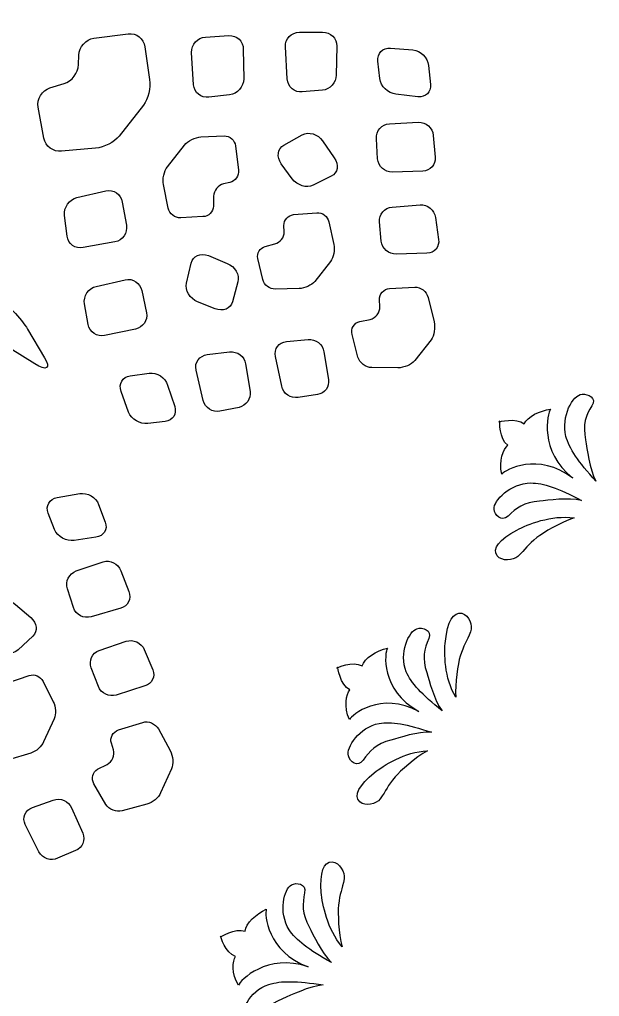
# Model space of a CAD drawing. Header units: centimetres. Extents: x -10.7 to 10.7, y -10.7 to 10.7.
# Drawn here: x -7.654 to -5.348, y 2.059 to 5.944 of the extents above; entities that cross this region are included whole.
import ezdxf

# ---------------------------------------------------------------- set-up
doc = ezdxf.new("R2010")
doc.units = ezdxf.units.CM
doc.header["$MEASUREMENT"] = 0
doc.layers.add('Camada 1', color=7, linetype='Continuous')

msp = doc.modelspace()

# ---------------------------------------------------------------- linework, layer by layer
at = {"layer": 'Camada 1'}
for points, knots in [([(-10.74208, 0), (-10.74208, 5.9327), (-5.9327, 10.74208), (0, 10.74208), (0, 10.74208), (5.9327, 10.74208), (10.74208, 5.9327), (10.74208, 0), (10.74208, 0), (10.74208, -5.9327), (5.9327, -10.74208), (0, -10.74208), (0, -10.74208), (-5.9327, -10.74208), (-10.74208, -5.9327), (-10.74208, 0)], [0, 0, 0, 0, 0.2, 0.2, 0.2, 0.2, 0.4, 0.4, 0.4, 0.4, 0.6, 0.6, 0.6, 0.6, 1, 1, 1, 1]), ([(-7.35788, 5.86965), (-7.38997, 5.86499), (-7.41701, 5.83441), (-7.41797, 5.80197), (-7.41797, 5.80197), (-7.41797, 5.80197), (-7.419, 5.76453), (-7.419, 5.76453), (-7.419, 5.76453), (-7.41974, 5.73233), (-7.44548, 5.69836), (-7.47636, 5.68912), (-7.47636, 5.68912), (-7.47636, 5.68912), (-7.53325, 5.67168), (-7.53325, 5.67168), (-7.53325, 5.67168), (-7.56415, 5.66208), (-7.58532, 5.62781), (-7.57992, 5.59596), (-7.57992, 5.59596), (-7.57992, 5.59596), (-7.55735, 5.47203), (-7.55735, 5.47203), (-7.55735, 5.47203), (-7.55076, 5.43975), (-7.51904, 5.41652), (-7.48716, 5.41988), (-7.48716, 5.41988), (-7.48716, 5.41988), (-7.35101, 5.43253), (-7.35101, 5.43253), (-7.35101, 5.43253), (-7.31849, 5.43494), (-7.27653, 5.4565), (-7.25772, 5.48034), (-7.25772, 5.48034), (-7.25772, 5.48034), (-7.16094, 5.6035), (-7.16094, 5.6035), (-7.16094, 5.6035), (-7.14229, 5.62734), (-7.13128, 5.6733), (-7.13652, 5.70544), (-7.13652, 5.70544), (-7.13652, 5.70544), (-7.15544, 5.83588), (-7.15544, 5.83588), (-7.15544, 5.83588), (-7.15951, 5.86774), (-7.18917, 5.89102), (-7.22167, 5.88747), (-7.22167, 5.88747), (-7.22167, 5.88747), (-7.35788, 5.86965), (-7.35788, 5.86965)], [0, 0, 0, 0, 0.0666667, 0.0666667, 0.0666667, 0.0666667, 0.1333333, 0.1333333, 0.1333333, 0.1333333, 0.2, 0.2, 0.2, 0.2, 0.2666667, 0.2666667, 0.2666667, 0.2666667, 0.3333333, 0.3333333, 0.3333333, 0.3333333, 0.4, 0.4, 0.4, 0.4, 0.4666667, 0.4666667, 0.4666667, 0.4666667, 0.5333333, 0.5333333, 0.5333333, 0.5333333, 0.6, 0.6, 0.6, 0.6, 0.6666667, 0.6666667, 0.6666667, 0.6666667, 0.7333333, 0.7333333, 0.7333333, 0.7333333, 0.8, 0.8, 0.8, 0.8, 0.8666667, 0.8666667, 0.8666667, 0.8666667, 1, 1, 1, 1]), ([(-6.91414, 5.87436), (-6.94605, 5.87222), (-6.97105, 5.84433), (-6.96925, 5.81263), (-6.96925, 5.81263), (-6.96925, 5.81263), (-6.96189, 5.68486), (-6.96189, 5.68486), (-6.96189, 5.68486), (-6.95983, 5.65348), (-6.93212, 5.63118), (-6.90064, 5.63496), (-6.90064, 5.63496), (-6.90064, 5.63496), (-6.81851, 5.64443), (-6.81851, 5.64443), (-6.81851, 5.64443), (-6.78716, 5.64811), (-6.7621, 5.67623), (-6.76244, 5.70759), (-6.76244, 5.70759), (-6.76244, 5.70759), (-6.76384, 5.82565), (-6.76384, 5.82565), (-6.76384, 5.82565), (-6.76403, 5.85727), (-6.78988, 5.88185), (-6.82155, 5.88), (-6.82155, 5.88), (-6.82155, 5.88), (-6.91414, 5.87436), (-6.91414, 5.87436)], [0, 0, 0, 0, 0.1111111, 0.1111111, 0.1111111, 0.1111111, 0.2222222, 0.2222222, 0.2222222, 0.2222222, 0.3333333, 0.3333333, 0.3333333, 0.3333333, 0.4444444, 0.4444444, 0.4444444, 0.4444444, 0.5555556, 0.5555556, 0.5555556, 0.5555556, 0.6666667, 0.6666667, 0.6666667, 0.6666667, 0.7777778, 0.7777778, 0.7777778, 0.7777778, 1, 1, 1, 1]), ([(-6.54084, 5.89325), (-6.57243, 5.89277), (-6.59873, 5.86745), (-6.5964, 5.83515), (-6.5964, 5.83515), (-6.5964, 5.83515), (-6.58889, 5.70757), (-6.58889, 5.70757), (-6.58889, 5.70757), (-6.58698, 5.67614), (-6.55984, 5.65301), (-6.52925, 5.65579), (-6.52925, 5.65579), (-6.52925, 5.65579), (-6.44924, 5.6628), (-6.44924, 5.6628), (-6.44924, 5.6628), (-6.41881, 5.66553), (-6.39479, 5.69309), (-6.39397, 5.72302), (-6.39397, 5.72302), (-6.39397, 5.72302), (-6.39238, 5.83806), (-6.39238, 5.83806), (-6.39238, 5.83806), (-6.39172, 5.86883), (-6.41691, 5.89415), (-6.44858, 5.8941), (-6.44858, 5.8941), (-6.44858, 5.8941), (-6.54084, 5.89325), (-6.54084, 5.89325)], [0, 0, 0, 0, 0.1111111, 0.1111111, 0.1111111, 0.1111111, 0.2222222, 0.2222222, 0.2222222, 0.2222222, 0.3333333, 0.3333333, 0.3333333, 0.3333333, 0.4444444, 0.4444444, 0.4444444, 0.4444444, 0.5555556, 0.5555556, 0.5555556, 0.5555556, 0.6666667, 0.6666667, 0.6666667, 0.6666667, 0.7777778, 0.7777778, 0.7777778, 0.7777778, 1, 1, 1, 1]), ([(-6.17831, 5.83031), (-6.20948, 5.83274), (-6.23242, 5.80898), (-6.2289, 5.77784), (-6.2289, 5.77784), (-6.2289, 5.77784), (-6.22096, 5.70905), (-6.22096, 5.70905), (-6.22096, 5.70905), (-6.21712, 5.67801), (-6.18831, 5.65047), (-6.15701, 5.64687), (-6.15701, 5.64687), (-6.15701, 5.64687), (-6.06975, 5.63692), (-6.06975, 5.63692), (-6.06975, 5.63692), (-6.03863, 5.63335), (-6.01617, 5.65536), (-6.01956, 5.68608), (-6.01956, 5.68608), (-6.01956, 5.68608), (-6.02758, 5.76159), (-6.02758, 5.76159), (-6.02758, 5.76159), (-6.03076, 5.79271), (-6.05838, 5.82038), (-6.08931, 5.82308), (-6.08931, 5.82308), (-6.08931, 5.82308), (-6.17831, 5.83031), (-6.17831, 5.83031)], [0, 0, 0, 0, 0.1111111, 0.1111111, 0.1111111, 0.1111111, 0.2222222, 0.2222222, 0.2222222, 0.2222222, 0.3333333, 0.3333333, 0.3333333, 0.3333333, 0.4444444, 0.4444444, 0.4444444, 0.4444444, 0.5555556, 0.5555556, 0.5555556, 0.5555556, 0.6666667, 0.6666667, 0.6666667, 0.6666667, 0.7777778, 0.7777778, 0.7777778, 0.7777778, 1, 1, 1, 1]), ([(-6.00863, 5.48323), (-6.01136, 5.51337), (-6.03792, 5.5371), (-6.06824, 5.53564), (-6.06824, 5.53564), (-6.06824, 5.53564), (-6.18265, 5.52963), (-6.18265, 5.52963), (-6.18265, 5.52963), (-6.21377, 5.52839), (-6.23652, 5.50071), (-6.23464, 5.4701), (-6.23464, 5.4701), (-6.23464, 5.4701), (-6.22964, 5.39043), (-6.22964, 5.39043), (-6.22964, 5.39043), (-6.22773, 5.35998), (-6.2012, 5.33632), (-6.17111, 5.3373), (-6.17111, 5.3373), (-6.17111, 5.3373), (-6.05001, 5.34116), (-6.05001, 5.34116), (-6.05001, 5.34116), (-6.02075, 5.34235), (-5.99757, 5.366), (-6.00072, 5.39598), (-6.00072, 5.39598), (-6.00072, 5.39598), (-6.00863, 5.48323), (-6.00863, 5.48323)], [0, 0, 0, 0, 0.1111111, 0.1111111, 0.1111111, 0.1111111, 0.2222222, 0.2222222, 0.2222222, 0.2222222, 0.3333333, 0.3333333, 0.3333333, 0.3333333, 0.4444444, 0.4444444, 0.4444444, 0.4444444, 0.5555556, 0.5555556, 0.5555556, 0.5555556, 0.6666667, 0.6666667, 0.6666667, 0.6666667, 0.7777778, 0.7777778, 0.7777778, 0.7777778, 1, 1, 1, 1]), ([(-6.79469, 5.44097), (-6.79715, 5.46357), (-6.81768, 5.48158), (-6.84022, 5.48076), (-6.84022, 5.48076), (-6.84022, 5.48076), (-6.93261, 5.47721), (-6.93261, 5.47721), (-6.93261, 5.47721), (-6.95523, 5.4762), (-6.98457, 5.46152), (-6.9978, 5.44467), (-6.9978, 5.44467), (-6.9978, 5.44467), (-7.06577, 5.35818), (-7.06577, 5.35818), (-7.06577, 5.35818), (-7.07897, 5.34135), (-7.08628, 5.30939), (-7.08186, 5.28719), (-7.08186, 5.28719), (-7.08186, 5.28719), (-7.06302, 5.19329), (-7.06302, 5.19329), (-7.06302, 5.19329), (-7.05842, 5.17117), (-7.03571, 5.15421), (-7.0128, 5.1554), (-7.0128, 5.1554), (-7.0128, 5.1554), (-6.92451, 5.15992), (-6.92451, 5.15992), (-6.92451, 5.15992), (-6.90157, 5.16098), (-6.88281, 5.17961), (-6.88255, 5.20146), (-6.88255, 5.20146), (-6.88255, 5.20146), (-6.88189, 5.24173), (-6.88189, 5.24173), (-6.88189, 5.24173), (-6.8816, 5.26372), (-6.86379, 5.2857), (-6.84207, 5.29041), (-6.84207, 5.29041), (-6.84207, 5.29041), (-6.81738, 5.29613), (-6.81738, 5.29613), (-6.81738, 5.29613), (-6.79608, 5.30092), (-6.78076, 5.32301), (-6.78343, 5.34547), (-6.78343, 5.34547), (-6.78343, 5.34547), (-6.79469, 5.44097), (-6.79469, 5.44097)], [0, 0, 0, 0, 0.0666667, 0.0666667, 0.0666667, 0.0666667, 0.1333333, 0.1333333, 0.1333333, 0.1333333, 0.2, 0.2, 0.2, 0.2, 0.2666667, 0.2666667, 0.2666667, 0.2666667, 0.3333333, 0.3333333, 0.3333333, 0.3333333, 0.4, 0.4, 0.4, 0.4, 0.4666667, 0.4666667, 0.4666667, 0.4666667, 0.5333333, 0.5333333, 0.5333333, 0.5333333, 0.6, 0.6, 0.6, 0.6, 0.6666667, 0.6666667, 0.6666667, 0.6666667, 0.7333333, 0.7333333, 0.7333333, 0.7333333, 0.8, 0.8, 0.8, 0.8, 0.8666667, 0.8666667, 0.8666667, 0.8666667, 1, 1, 1, 1]), ([(-6.60215, 5.44486), (-6.62766, 5.4307), (-6.63271, 5.39686), (-6.61302, 5.37004), (-6.61302, 5.37004), (-6.61302, 5.37004), (-6.56926, 5.31027), (-6.56926, 5.31027), (-6.56926, 5.31027), (-6.5495, 5.28357), (-6.51198, 5.27236), (-6.48615, 5.28527), (-6.48615, 5.28527), (-6.48615, 5.28527), (-6.41389, 5.32109), (-6.41389, 5.32109), (-6.41389, 5.32109), (-6.3882, 5.33384), (-6.38288, 5.3666), (-6.40201, 5.39404), (-6.40201, 5.39404), (-6.40201, 5.39404), (-6.44847, 5.4609), (-6.44847, 5.4609), (-6.44847, 5.4609), (-6.46731, 5.48844), (-6.50358, 5.49958), (-6.52917, 5.48559), (-6.52917, 5.48559), (-6.52917, 5.48559), (-6.60215, 5.44486), (-6.60215, 5.44486)], [0, 0, 0, 0, 0.1111111, 0.1111111, 0.1111111, 0.1111111, 0.2222222, 0.2222222, 0.2222222, 0.2222222, 0.3333333, 0.3333333, 0.3333333, 0.3333333, 0.4444444, 0.4444444, 0.4444444, 0.4444444, 0.5555556, 0.5555556, 0.5555556, 0.5555556, 0.6666667, 0.6666667, 0.6666667, 0.6666667, 0.7777778, 0.7777778, 0.7777778, 0.7777778, 1, 1, 1, 1]), ([(-7.24511, 5.21764), (-7.25056, 5.24915), (-7.2799, 5.2696), (-7.31036, 5.26262), (-7.31036, 5.26262), (-7.31036, 5.26262), (-7.42553, 5.23569), (-7.42553, 5.23569), (-7.42553, 5.23569), (-7.45622, 5.22844), (-7.4785, 5.19635), (-7.47474, 5.16473), (-7.47474, 5.16473), (-7.47474, 5.16473), (-7.46471, 5.08266), (-7.46471, 5.08266), (-7.46471, 5.08266), (-7.46079, 5.05136), (-7.4318, 5.03085), (-7.40052, 5.0367), (-7.40052, 5.0367), (-7.40052, 5.0367), (-7.2746, 5.05969), (-7.2746, 5.05969), (-7.2746, 5.05969), (-7.24362, 5.06519), (-7.22311, 5.09499), (-7.22877, 5.12629), (-7.22877, 5.12629), (-7.22877, 5.12629), (-7.24511, 5.21764), (-7.24511, 5.21764)], [0, 0, 0, 0, 0.1111111, 0.1111111, 0.1111111, 0.1111111, 0.2222222, 0.2222222, 0.2222222, 0.2222222, 0.3333333, 0.3333333, 0.3333333, 0.3333333, 0.4444444, 0.4444444, 0.4444444, 0.4444444, 0.5555556, 0.5555556, 0.5555556, 0.5555556, 0.6666667, 0.6666667, 0.6666667, 0.6666667, 0.7777778, 0.7777778, 0.7777778, 0.7777778, 1, 1, 1, 1]), ([(-5.99996, 5.15625), (-6.00427, 5.18625), (-6.03158, 5.20917), (-6.06108, 5.20694), (-6.06108, 5.20694), (-6.06108, 5.20694), (-6.17231, 5.19805), (-6.17231, 5.19805), (-6.17231, 5.19805), (-6.20202, 5.19554), (-6.22454, 5.16892), (-6.22205, 5.13926), (-6.22205, 5.13926), (-6.22205, 5.13926), (-6.21512, 5.06216), (-6.21512, 5.06216), (-6.21512, 5.06216), (-6.21242, 5.03274), (-6.18527, 5.00985), (-6.15501, 5.01086), (-6.15501, 5.01086), (-6.15501, 5.01086), (-6.03346, 5.01459), (-6.03346, 5.01459), (-6.03346, 5.01459), (-6.00361, 5.01536), (-5.983, 5.03991), (-5.9874, 5.06965), (-5.9874, 5.06965), (-5.9874, 5.06965), (-5.99996, 5.15625), (-5.99996, 5.15625)], [0, 0, 0, 0, 0.1111111, 0.1111111, 0.1111111, 0.1111111, 0.2222222, 0.2222222, 0.2222222, 0.2222222, 0.3333333, 0.3333333, 0.3333333, 0.3333333, 0.4444444, 0.4444444, 0.4444444, 0.4444444, 0.5555556, 0.5555556, 0.5555556, 0.5555556, 0.6666667, 0.6666667, 0.6666667, 0.6666667, 0.7777778, 0.7777778, 0.7777778, 0.7777778, 1, 1, 1, 1]), ([(-6.56368, 5.16803), (-6.5854, 5.16591), (-6.60284, 5.14644), (-6.60215, 5.12482), (-6.60215, 5.12482), (-6.60215, 5.12482), (-6.60154, 5.09984), (-6.60154, 5.09984), (-6.60154, 5.09984), (-6.60083, 5.07812), (-6.61723, 5.05642), (-6.63803, 5.05134), (-6.63803, 5.05134), (-6.63803, 5.05134), (-6.67663, 5.04184), (-6.67663, 5.04184), (-6.67663, 5.04184), (-6.69761, 5.03668), (-6.71084, 5.01453), (-6.70592, 4.99289), (-6.70592, 4.99289), (-6.70592, 4.99289), (-6.68684, 4.9096), (-6.68684, 4.9096), (-6.68684, 4.9096), (-6.68187, 4.88812), (-6.65919, 4.87113), (-6.63667, 4.87176), (-6.63667, 4.87176), (-6.63667, 4.87176), (-6.54208, 4.87398), (-6.54208, 4.87398), (-6.54208, 4.87398), (-6.5198, 4.87438), (-6.4917, 4.88726), (-6.47964, 4.90263), (-6.47964, 4.90263), (-6.47964, 4.90263), (-6.41728, 4.98201), (-6.41728, 4.98201), (-6.41728, 4.98201), (-6.40516, 4.99749), (-6.39929, 5.02778), (-6.40413, 5.04948), (-6.40413, 5.04948), (-6.40413, 5.04948), (-6.4235, 5.13896), (-6.4235, 5.13896), (-6.4235, 5.13896), (-6.42826, 5.16087), (-6.44972, 5.17767), (-6.47136, 5.17579), (-6.47136, 5.17579), (-6.47136, 5.17579), (-6.56368, 5.16803), (-6.56368, 5.16803)], [0, 0, 0, 0, 0.0666667, 0.0666667, 0.0666667, 0.0666667, 0.1333333, 0.1333333, 0.1333333, 0.1333333, 0.2, 0.2, 0.2, 0.2, 0.2666667, 0.2666667, 0.2666667, 0.2666667, 0.3333333, 0.3333333, 0.3333333, 0.3333333, 0.4, 0.4, 0.4, 0.4, 0.4666667, 0.4666667, 0.4666667, 0.4666667, 0.5333333, 0.5333333, 0.5333333, 0.5333333, 0.6, 0.6, 0.6, 0.6, 0.6666667, 0.6666667, 0.6666667, 0.6666667, 0.7333333, 0.7333333, 0.7333333, 0.7333333, 0.8, 0.8, 0.8, 0.8, 0.8666667, 0.8666667, 0.8666667, 0.8666667, 1, 1, 1, 1]), ([(-8.02235, 5.01925), (-8.06839, 5.04896), (-8.0854, 5.03677), (-8.05937, 4.99269), (-8.05937, 4.99269), (-8.05937, 4.99269), (-7.98367, 4.8658), (-7.98367, 4.8658), (-7.98367, 4.8658), (-7.95737, 4.8222), (-7.89744, 4.76325), (-7.85072, 4.73422), (-7.85072, 4.73422), (-7.85072, 4.73422), (-7.59251, 4.57401), (-7.59251, 4.57401), (-7.59251, 4.57401), (-7.54578, 4.54525), (-7.52888, 4.55615), (-7.55452, 4.59901), (-7.55452, 4.59901), (-7.55452, 4.59901), (-7.62141, 4.71185), (-7.62141, 4.71185), (-7.62141, 4.71185), (-7.6467, 4.755), (-7.70499, 4.81525), (-7.75119, 4.84488), (-7.75119, 4.84488), (-7.75119, 4.84488), (-8.02235, 5.01925), (-8.02235, 5.01925)], [0, 0, 0, 0, 0.1111111, 0.1111111, 0.1111111, 0.1111111, 0.2222222, 0.2222222, 0.2222222, 0.2222222, 0.3333333, 0.3333333, 0.3333333, 0.3333333, 0.4444444, 0.4444444, 0.4444444, 0.4444444, 0.5555556, 0.5555556, 0.5555556, 0.5555556, 0.6666667, 0.6666667, 0.6666667, 0.6666667, 0.7777778, 0.7777778, 0.7777778, 0.7777778, 1, 1, 1, 1]), ([(-6.78553, 4.90074), (-6.77839, 4.92865), (-6.79685, 4.96157), (-6.82784, 4.97419), (-6.82784, 4.97419), (-6.82784, 4.97419), (-6.90293, 5.00488), (-6.90293, 5.00488), (-6.90293, 5.00488), (-6.93375, 5.01745), (-6.96453, 5.00395), (-6.97138, 4.97527), (-6.97138, 4.97527), (-6.97138, 4.97527), (-6.98995, 4.89542), (-6.98995, 4.89542), (-6.98995, 4.89542), (-6.99672, 4.8669), (-6.97654, 4.83372), (-6.94555, 4.82134), (-6.94555, 4.82134), (-6.94555, 4.82134), (-6.87639, 4.79396), (-6.87639, 4.79396), (-6.87639, 4.79396), (-6.84538, 4.78142), (-6.81408, 4.79391), (-6.8067, 4.82134), (-6.8067, 4.82134), (-6.8067, 4.82134), (-6.78553, 4.90074), (-6.78553, 4.90074)], [0, 0, 0, 0, 0.1111111, 0.1111111, 0.1111111, 0.1111111, 0.2222222, 0.2222222, 0.2222222, 0.2222222, 0.3333333, 0.3333333, 0.3333333, 0.3333333, 0.4444444, 0.4444444, 0.4444444, 0.4444444, 0.5555556, 0.5555556, 0.5555556, 0.5555556, 0.6666667, 0.6666667, 0.6666667, 0.6666667, 0.7777778, 0.7777778, 0.7777778, 0.7777778, 1, 1, 1, 1]), ([(-7.16748, 4.86569), (-7.17359, 4.8962), (-7.20349, 4.91588), (-7.23389, 4.909), (-7.23389, 4.909), (-7.23389, 4.909), (-7.34893, 4.88257), (-7.34893, 4.88257), (-7.34893, 4.88257), (-7.38005, 4.87569), (-7.401, 4.8441), (-7.39507, 4.81261), (-7.39507, 4.81261), (-7.39507, 4.81261), (-7.38073, 4.73157), (-7.38073, 4.73157), (-7.38073, 4.73157), (-7.37515, 4.70061), (-7.34546, 4.68088), (-7.31525, 4.68736), (-7.31525, 4.68736), (-7.31525, 4.68736), (-7.19309, 4.71268), (-7.19309, 4.71268), (-7.19309, 4.71268), (-7.16303, 4.71871), (-7.1425, 4.74713), (-7.14912, 4.77756), (-7.14912, 4.77756), (-7.14912, 4.77756), (-7.16748, 4.86569), (-7.16748, 4.86569)], [0, 0, 0, 0, 0.1111111, 0.1111111, 0.1111111, 0.1111111, 0.2222222, 0.2222222, 0.2222222, 0.2222222, 0.3333333, 0.3333333, 0.3333333, 0.3333333, 0.4444444, 0.4444444, 0.4444444, 0.4444444, 0.5555556, 0.5555556, 0.5555556, 0.5555556, 0.6666667, 0.6666667, 0.6666667, 0.6666667, 0.7777778, 0.7777778, 0.7777778, 0.7777778, 1, 1, 1, 1]), ([(-6.18204, 4.87426), (-6.20564, 4.87286), (-6.22392, 4.85241), (-6.22273, 4.82917), (-6.22273, 4.82917), (-6.22273, 4.82917), (-6.22109, 4.80231), (-6.22109, 4.80231), (-6.22109, 4.80231), (-6.21966, 4.77905), (-6.23689, 4.75638), (-6.25938, 4.75148), (-6.25938, 4.75148), (-6.25938, 4.75148), (-6.301, 4.74251), (-6.301, 4.74251), (-6.301, 4.74251), (-6.3237, 4.73762), (-6.33746, 4.71433), (-6.33151, 4.69102), (-6.33151, 4.69102), (-6.33151, 4.69102), (-6.30804, 4.60133), (-6.30804, 4.60133), (-6.30804, 4.60133), (-6.30185, 4.57818), (-6.27666, 4.55953), (-6.25232, 4.55953), (-6.25232, 4.55953), (-6.25232, 4.55953), (-6.14942, 4.55882), (-6.14942, 4.55882), (-6.14942, 4.55882), (-6.12508, 4.55853), (-6.09497, 4.57141), (-6.08235, 4.5874), (-6.08235, 4.5874), (-6.08235, 4.5874), (-6.01734, 4.67021), (-6.01734, 4.67021), (-6.01734, 4.67021), (-6.00469, 4.6863), (-5.99943, 4.7185), (-6.00541, 4.74212), (-6.00541, 4.74212), (-6.00541, 4.74212), (-6.02928, 4.83853), (-6.02928, 4.83853), (-6.02928, 4.83853), (-6.03484, 4.86205), (-6.05875, 4.88092), (-6.08228, 4.87973), (-6.08228, 4.87973), (-6.08228, 4.87973), (-6.18204, 4.87426), (-6.18204, 4.87426)], [0, 0, 0, 0, 0.0666667, 0.0666667, 0.0666667, 0.0666667, 0.1333333, 0.1333333, 0.1333333, 0.1333333, 0.2, 0.2, 0.2, 0.2, 0.2666667, 0.2666667, 0.2666667, 0.2666667, 0.3333333, 0.3333333, 0.3333333, 0.3333333, 0.4, 0.4, 0.4, 0.4, 0.4666667, 0.4666667, 0.4666667, 0.4666667, 0.5333333, 0.5333333, 0.5333333, 0.5333333, 0.6, 0.6, 0.6, 0.6, 0.6666667, 0.6666667, 0.6666667, 0.6666667, 0.7333333, 0.7333333, 0.7333333, 0.7333333, 0.8, 0.8, 0.8, 0.8, 0.8666667, 0.8666667, 0.8666667, 0.8666667, 1, 1, 1, 1]), ([(-6.59257, 4.66336), (-6.62263, 4.66037), (-6.64239, 4.63351), (-6.63633, 4.60404), (-6.63633, 4.60404), (-6.63633, 4.60404), (-6.61133, 4.48522), (-6.61133, 4.48522), (-6.61133, 4.48522), (-6.60501, 4.45604), (-6.57543, 4.43614), (-6.546, 4.44061), (-6.546, 4.44061), (-6.546, 4.44061), (-6.46946, 4.45199), (-6.46946, 4.45199), (-6.46946, 4.45199), (-6.44017, 4.45633), (-6.42043, 4.48334), (-6.42533, 4.5125), (-6.42533, 4.5125), (-6.42533, 4.5125), (-6.4433, 4.62262), (-6.4433, 4.62262), (-6.4433, 4.62262), (-6.44804, 4.65209), (-6.476, 4.67427), (-6.50574, 4.67159), (-6.50574, 4.67159), (-6.50574, 4.67159), (-6.59257, 4.66336), (-6.59257, 4.66336)], [0, 0, 0, 0, 0.1111111, 0.1111111, 0.1111111, 0.1111111, 0.2222222, 0.2222222, 0.2222222, 0.2222222, 0.3333333, 0.3333333, 0.3333333, 0.3333333, 0.4444444, 0.4444444, 0.4444444, 0.4444444, 0.5555556, 0.5555556, 0.5555556, 0.5555556, 0.6666667, 0.6666667, 0.6666667, 0.6666667, 0.7777778, 0.7777778, 0.7777778, 0.7777778, 1, 1, 1, 1]), ([(-6.90716, 4.61121), (-6.93775, 4.60724), (-6.95883, 4.58004), (-6.9519, 4.55004), (-6.9519, 4.55004), (-6.9519, 4.55004), (-6.92327, 4.42891), (-6.92327, 4.42891), (-6.92327, 4.42891), (-6.9161, 4.39914), (-6.88604, 4.38004), (-6.85686, 4.38599), (-6.85686, 4.38599), (-6.85686, 4.38599), (-6.78082, 4.40157), (-6.78082, 4.40157), (-6.78082, 4.40157), (-6.75227, 4.40773), (-6.7324, 4.43589), (-6.73687, 4.46462), (-6.73687, 4.46462), (-6.73687, 4.46462), (-6.75452, 4.57469), (-6.75452, 4.57469), (-6.75452, 4.57469), (-6.75907, 4.60416), (-6.78759, 4.62557), (-6.81823, 4.62202), (-6.81823, 4.62202), (-6.81823, 4.62202), (-6.90716, 4.61121), (-6.90716, 4.61121)], [0, 0, 0, 0, 0.1111111, 0.1111111, 0.1111111, 0.1111111, 0.2222222, 0.2222222, 0.2222222, 0.2222222, 0.3333333, 0.3333333, 0.3333333, 0.3333333, 0.4444444, 0.4444444, 0.4444444, 0.4444444, 0.5555556, 0.5555556, 0.5555556, 0.5555556, 0.6666667, 0.6666667, 0.6666667, 0.6666667, 0.7777778, 0.7777778, 0.7777778, 0.7777778, 1, 1, 1, 1]), ([(-7.06488, 4.49014), (-7.0747, 4.52009), (-7.10766, 4.54131), (-7.1383, 4.53724), (-7.1383, 4.53724), (-7.1383, 4.53724), (-7.21323, 4.52708), (-7.21323, 4.52708), (-7.21323, 4.52708), (-7.24419, 4.52277), (-7.26083, 4.4948), (-7.25014, 4.46522), (-7.25014, 4.46522), (-7.25014, 4.46522), (-7.21985, 4.38286), (-7.21985, 4.38286), (-7.21985, 4.38286), (-7.20892, 4.35365), (-7.17442, 4.33314), (-7.14339, 4.33701), (-7.14339, 4.33701), (-7.14339, 4.33701), (-7.07478, 4.34537), (-7.07478, 4.34537), (-7.07478, 4.34537), (-7.04385, 4.34913), (-7.02686, 4.37582), (-7.03681, 4.40546), (-7.03681, 4.40546), (-7.03681, 4.40546), (-7.06488, 4.49014), (-7.06488, 4.49014)], [0, 0, 0, 0, 0.1111111, 0.1111111, 0.1111111, 0.1111111, 0.2222222, 0.2222222, 0.2222222, 0.2222222, 0.3333333, 0.3333333, 0.3333333, 0.3333333, 0.4444444, 0.4444444, 0.4444444, 0.4444444, 0.5555556, 0.5555556, 0.5555556, 0.5555556, 0.6666667, 0.6666667, 0.6666667, 0.6666667, 0.7777778, 0.7777778, 0.7777778, 0.7777778, 1, 1, 1, 1]), ([(-5.40319, 4.27167), (-5.41414, 4.33117), (-5.40248, 4.372), (-5.37739, 4.4073), (-5.37739, 4.4073), (-5.35681, 4.43913), (-5.39377, 4.45614), (-5.41689, 4.45358), (-5.41689, 4.45358), (-5.45343, 4.45199), (-5.50137, 4.36561), (-5.48081, 4.28613), (-5.48081, 4.28613), (-5.46798, 4.23763), (-5.43263, 4.18527), (-5.36146, 4.10751), (-5.36146, 4.10751), (-5.38848, 4.15674), (-5.39649, 4.23696), (-5.40319, 4.27167)], [0, 0, 0, 0, 0.1666667, 0.1666667, 0.1666667, 0.1666667, 0.3333333, 0.3333333, 0.3333333, 0.3333333, 0.5, 0.5, 0.5, 0.5, 0.6666667, 0.6666667, 0.6666667, 0.6666667, 1, 1, 1, 1]), ([(-5.45341, 4.11999), (-5.58999, 4.22733), (-5.55382, 4.37814), (-5.5421, 4.39368), (-5.5421, 4.39368), (-5.58314, 4.38892), (-5.63632, 4.36513), (-5.6465, 4.33547), (-5.6465, 4.33547), (-5.68082, 4.3627), (-5.74762, 4.34375), (-5.74773, 4.34367), (-5.74773, 4.34367), (-5.74773, 4.34367), (-5.74418, 4.34653), (-5.74418, 4.34653), (-5.74418, 4.34653), (-5.74418, 4.34653), (-5.74736, 4.27716), (-5.71238, 4.25059), (-5.71238, 4.25059), (-5.72908, 4.23535), (-5.74913, 4.19005), (-5.73561, 4.13632), (-5.73561, 4.13632), (-5.72376, 4.15197), (-5.59128, 4.22558), (-5.45341, 4.11999)], [0, 0, 0, 0, 0.125, 0.125, 0.125, 0.125, 0.25, 0.25, 0.25, 0.25, 0.375, 0.375, 0.375, 0.375, 0.5, 0.5, 0.5, 0.5, 0.625, 0.625, 0.625, 0.625, 0.75, 0.75, 0.75, 0.75, 1, 1, 1, 1]), ([(-5.41898, 4.03114), (-5.51185, 4.08006), (-5.57104, 4.10115), (-5.62057, 4.10075), (-5.62057, 4.10075), (-5.70196, 4.10046), (-5.76974, 4.02963), (-5.76628, 3.99661), (-5.76628, 3.99661), (-5.76395, 3.97423), (-5.73895, 3.94316), (-5.71125, 3.96933), (-5.71125, 3.96933), (-5.67953, 4.00002), (-5.64704, 4.02444), (-5.58634, 4.02873), (-5.58634, 4.02873), (-5.5513, 4.03151), (-5.47299, 4.04442), (-5.41898, 4.03114)], [0, 0, 0, 0, 0.1666667, 0.1666667, 0.1666667, 0.1666667, 0.3333333, 0.3333333, 0.3333333, 0.3333333, 0.5, 0.5, 0.5, 0.5, 0.6666667, 0.6666667, 0.6666667, 0.6666667, 1, 1, 1, 1]), ([(-7.5035, 4.04334), (-7.53456, 4.03789), (-7.55126, 4.00955), (-7.54017, 3.98055), (-7.54017, 3.98055), (-7.54017, 3.98055), (-7.51443, 3.91589), (-7.51443, 3.91589), (-7.51443, 3.91589), (-7.50223, 3.88668), (-7.46728, 3.86718), (-7.43667, 3.87218), (-7.43667, 3.87218), (-7.43667, 3.87218), (-7.35015, 3.88507), (-7.35015, 3.88507), (-7.35015, 3.88507), (-7.3189, 3.8893), (-7.30229, 3.91592), (-7.31298, 3.94471), (-7.31298, 3.94471), (-7.31298, 3.94471), (-7.33915, 4.01501), (-7.33915, 4.01501), (-7.33915, 4.01501), (-7.34979, 4.04393), (-7.38357, 4.06372), (-7.41453, 4.05856), (-7.41453, 4.05856), (-7.41453, 4.05856), (-7.5035, 4.04334), (-7.5035, 4.04334)], [0, 0, 0, 0, 0.1111111, 0.1111111, 0.1111111, 0.1111111, 0.2222222, 0.2222222, 0.2222222, 0.2222222, 0.3333333, 0.3333333, 0.3333333, 0.3333333, 0.4444444, 0.4444444, 0.4444444, 0.4444444, 0.5555556, 0.5555556, 0.5555556, 0.5555556, 0.6666667, 0.6666667, 0.6666667, 0.6666667, 0.7777778, 0.7777778, 0.7777778, 0.7777778, 1, 1, 1, 1]), ([(-5.44883, 3.96206), (-5.53895, 3.97423), (-5.63412, 3.93621), (-5.67597, 3.91364), (-5.67597, 3.91364), (-5.74481, 3.8767), (-5.77601, 3.83985), (-5.75426, 3.81125), (-5.75426, 3.81125), (-5.73592, 3.78723), (-5.69134, 3.79265), (-5.67248, 3.80871), (-5.67248, 3.80871), (-5.64023, 3.83797), (-5.63361, 3.85454), (-5.59652, 3.88343), (-5.59652, 3.88343), (-5.57112, 3.90356), (-5.50206, 3.94488), (-5.44883, 3.96206)], [0, 0, 0, 0, 0.1666667, 0.1666667, 0.1666667, 0.1666667, 0.3333333, 0.3333333, 0.3333333, 0.3333333, 0.5, 0.5, 0.5, 0.5, 0.6666667, 0.6666667, 0.6666667, 0.6666667, 1, 1, 1, 1]), ([(-7.25077, 3.75177), (-7.26164, 3.78048), (-7.2935, 3.79662), (-7.32178, 3.78704), (-7.32178, 3.78704), (-7.32178, 3.78704), (-7.4283, 3.75074), (-7.4283, 3.75074), (-7.4283, 3.75074), (-7.45674, 3.74087), (-7.47262, 3.70886), (-7.46338, 3.67986), (-7.46338, 3.67986), (-7.46338, 3.67986), (-7.43922, 3.60493), (-7.43922, 3.60493), (-7.43922, 3.60493), (-7.42991, 3.57633), (-7.39818, 3.56011), (-7.369, 3.56863), (-7.369, 3.56863), (-7.369, 3.56863), (-7.25137, 3.60247), (-7.25137, 3.60247), (-7.25137, 3.60247), (-7.2224, 3.61051), (-7.20787, 3.64009), (-7.21888, 3.66856), (-7.21888, 3.66856), (-7.21888, 3.66856), (-7.25077, 3.75177), (-7.25077, 3.75177)], [0, 0, 0, 0, 0.1111111, 0.1111111, 0.1111111, 0.1111111, 0.2222222, 0.2222222, 0.2222222, 0.2222222, 0.3333333, 0.3333333, 0.3333333, 0.3333333, 0.4444444, 0.4444444, 0.4444444, 0.4444444, 0.5555556, 0.5555556, 0.5555556, 0.5555556, 0.6666667, 0.6666667, 0.6666667, 0.6666667, 0.7777778, 0.7777778, 0.7777778, 0.7777778, 1, 1, 1, 1]), ([(-7.81386, 3.56251), (-7.8341, 3.5419), (-7.82939, 3.50764), (-7.80336, 3.4865), (-7.80336, 3.4865), (-7.80336, 3.4865), (-7.74505, 3.43985), (-7.74505, 3.43985), (-7.74505, 3.43985), (-7.71888, 3.41895), (-7.68012, 3.41813), (-7.65932, 3.43739), (-7.65932, 3.43739), (-7.65932, 3.43739), (-7.60101, 3.49166), (-7.60101, 3.49166), (-7.60101, 3.49166), (-7.58072, 3.51113), (-7.58363, 3.54389), (-7.60876, 3.56535), (-7.60876, 3.56535), (-7.60876, 3.56535), (-7.67041, 3.61787), (-7.67041, 3.61787), (-7.67041, 3.61787), (-7.69565, 3.63957), (-7.7338, 3.64118), (-7.75529, 3.62131), (-7.75529, 3.62131), (-7.75529, 3.62131), (-7.81386, 3.56251), (-7.81386, 3.56251)], [0, 0, 0, 0, 0.1111111, 0.1111111, 0.1111111, 0.1111111, 0.2222222, 0.2222222, 0.2222222, 0.2222222, 0.3333333, 0.3333333, 0.3333333, 0.3333333, 0.4444444, 0.4444444, 0.4444444, 0.4444444, 0.5555556, 0.5555556, 0.5555556, 0.5555556, 0.6666667, 0.6666667, 0.6666667, 0.6666667, 0.7777778, 0.7777778, 0.7777778, 0.7777778, 1, 1, 1, 1]), ([(-5.90145, 3.41188), (-5.88835, 3.45628), (-5.87515, 3.46906), (-5.85986, 3.50935), (-5.85986, 3.50935), (-5.85137, 3.53216), (-5.86481, 3.5755), (-5.89431, 3.58248), (-5.89431, 3.58248), (-5.92841, 3.59031), (-5.95212, 3.54851), (-5.96027, 3.47194), (-5.96027, 3.47194), (-5.96554, 3.42529), (-5.96498, 3.32486), (-5.91907, 3.24823), (-5.91907, 3.24823), (-5.92323, 3.30282), (-5.91063, 3.38119), (-5.90145, 3.41188)], [0, 0, 0, 0, 0.1666667, 0.1666667, 0.1666667, 0.1666667, 0.3333333, 0.3333333, 0.3333333, 0.3333333, 0.5, 0.5, 0.5, 0.5, 0.6666667, 0.6666667, 0.6666667, 0.6666667, 1, 1, 1, 1]), ([(-6.03464, 3.34648), (-6.0538, 3.40292), (-6.04324, 3.44173), (-6.02644, 3.48203), (-6.02644, 3.48203), (-6.01239, 3.51714), (-6.05121, 3.52791), (-6.07322, 3.52129), (-6.07322, 3.52129), (-6.10563, 3.51176), (-6.1463, 3.42324), (-6.11561, 3.34955), (-6.11561, 3.34955), (-6.09696, 3.30454), (-6.05449, 3.25949), (-5.97284, 3.19469), (-5.97284, 3.19469), (-6.00612, 3.23826), (-6.02382, 3.31383), (-6.03464, 3.34648)], [0, 0, 0, 0, 0.1666667, 0.1666667, 0.1666667, 0.1666667, 0.3333333, 0.3333333, 0.3333333, 0.3333333, 0.5, 0.5, 0.5, 0.5, 0.6666667, 0.6666667, 0.6666667, 0.6666667, 1, 1, 1, 1]), ([(-7.15753, 3.43784), (-7.16901, 3.46541), (-7.20127, 3.48062), (-7.22955, 3.47105), (-7.22955, 3.47105), (-7.22955, 3.47105), (-7.33647, 3.43475), (-7.33647, 3.43475), (-7.33647, 3.43475), (-7.36563, 3.42528), (-7.37917, 3.39329), (-7.36846, 3.36498), (-7.36846, 3.36498), (-7.36846, 3.36498), (-7.3402, 3.29153), (-7.3402, 3.29153), (-7.3402, 3.29153), (-7.32946, 3.26346), (-7.29721, 3.24838), (-7.26892, 3.25735), (-7.26892, 3.25735), (-7.26892, 3.25735), (-7.15507, 3.29331), (-7.15507, 3.29331), (-7.15507, 3.29331), (-7.12769, 3.30228), (-7.1125, 3.33059), (-7.12425, 3.35787), (-7.12425, 3.35787), (-7.12425, 3.35787), (-7.15753, 3.43784), (-7.15753, 3.43784)], [0, 0, 0, 0, 0.1111111, 0.1111111, 0.1111111, 0.1111111, 0.2222222, 0.2222222, 0.2222222, 0.2222222, 0.3333333, 0.3333333, 0.3333333, 0.3333333, 0.4444444, 0.4444444, 0.4444444, 0.4444444, 0.5555556, 0.5555556, 0.5555556, 0.5555556, 0.6666667, 0.6666667, 0.6666667, 0.6666667, 0.7777778, 0.7777778, 0.7777778, 0.7777778, 1, 1, 1, 1]), ([(-6.06526, 3.19201), (-6.22113, 3.27755), (-6.20136, 3.42765), (-6.19091, 3.4444), (-6.19091, 3.4444), (-6.23232, 3.4339), (-6.28391, 3.40331), (-6.2909, 3.37336), (-6.2909, 3.37336), (-6.33059, 3.39532), (-6.392, 3.36505), (-6.39187, 3.36487), (-6.39187, 3.36487), (-6.39187, 3.36487), (-6.38885, 3.36855), (-6.38885, 3.36855), (-6.38885, 3.36855), (-6.38888, 3.36847), (-6.37925, 3.29862), (-6.34043, 3.27819), (-6.34043, 3.27819), (-6.35387, 3.26007), (-6.36506, 3.21141), (-6.34202, 3.15989), (-6.34202, 3.15989), (-6.33325, 3.1778), (-6.21832, 3.2738), (-6.06526, 3.19201)], [0, 0, 0, 0, 0.125, 0.125, 0.125, 0.125, 0.25, 0.25, 0.25, 0.25, 0.375, 0.375, 0.375, 0.375, 0.5, 0.5, 0.5, 0.5, 0.625, 0.625, 0.625, 0.625, 0.75, 0.75, 0.75, 0.75, 1, 1, 1, 1]), ([(-7.7043, 3.30441), (-7.72504, 3.29713), (-7.73737, 3.2739), (-7.73145, 3.25329), (-7.73145, 3.25329), (-7.73145, 3.25329), (-7.72478, 3.2295), (-7.72478, 3.2295), (-7.72478, 3.2295), (-7.7188, 3.20907), (-7.72957, 3.18399), (-7.74875, 3.17391), (-7.74875, 3.17391), (-7.74875, 3.17391), (-7.78383, 3.15497), (-7.78383, 3.15497), (-7.78383, 3.15497), (-7.80219, 3.14439), (-7.80849, 3.11922), (-7.79772, 3.09951), (-7.79772, 3.09951), (-7.79772, 3.09951), (-7.75623, 3.02315), (-7.75623, 3.02315), (-7.75623, 3.02315), (-7.7452, 3.00357), (-7.719, 2.99301), (-7.69792, 2.99955), (-7.69792, 2.99955), (-7.69792, 2.99955), (-7.60902, 3.02659), (-7.60902, 3.02659), (-7.60902, 3.02659), (-7.58788, 3.03302), (-7.56526, 3.053), (-7.5579, 3.07109), (-7.5579, 3.07109), (-7.5579, 3.07109), (-7.51596, 3.16298), (-7.51596, 3.16298), (-7.51596, 3.16298), (-7.508, 3.18071), (-7.50953, 3.21121), (-7.51956, 3.23098), (-7.51956, 3.23098), (-7.51956, 3.23098), (-7.56033, 3.3116), (-7.56033, 3.3116), (-7.56033, 3.3116), (-7.57023, 3.33166), (-7.59531, 3.34229), (-7.61602, 3.33504), (-7.61602, 3.33504), (-7.61602, 3.33504), (-7.7043, 3.30441), (-7.7043, 3.30441)], [0, 0, 0, 0, 0.0666667, 0.0666667, 0.0666667, 0.0666667, 0.1333333, 0.1333333, 0.1333333, 0.1333333, 0.2, 0.2, 0.2, 0.2, 0.2666667, 0.2666667, 0.2666667, 0.2666667, 0.3333333, 0.3333333, 0.3333333, 0.3333333, 0.4, 0.4, 0.4, 0.4, 0.4666667, 0.4666667, 0.4666667, 0.4666667, 0.5333333, 0.5333333, 0.5333333, 0.5333333, 0.6, 0.6, 0.6, 0.6, 0.6666667, 0.6666667, 0.6666667, 0.6666667, 0.7333333, 0.7333333, 0.7333333, 0.7333333, 0.8, 0.8, 0.8, 0.8, 0.8666667, 0.8666667, 0.8666667, 0.8666667, 1, 1, 1, 1]), ([(-7.2598, 3.11854), (-7.28253, 3.11137), (-7.2956, 3.08711), (-7.28869, 3.06528), (-7.28869, 3.06528), (-7.28869, 3.06528), (-7.28062, 3.03972), (-7.28062, 3.03972), (-7.28062, 3.03972), (-7.27348, 3.01794), (-7.28496, 2.99191), (-7.30583, 2.98149), (-7.30583, 2.98149), (-7.30583, 2.98149), (-7.34359, 2.96231), (-7.34359, 2.96231), (-7.34359, 2.96231), (-7.36367, 2.95133), (-7.37002, 2.92508), (-7.3578, 2.90386), (-7.3578, 2.90386), (-7.3578, 2.90386), (-7.31015, 2.82263), (-7.31015, 2.82263), (-7.31015, 2.82263), (-7.29766, 2.80167), (-7.26853, 2.79006), (-7.24546, 2.79654), (-7.24546, 2.79654), (-7.24546, 2.79654), (-7.14801, 2.82308), (-7.14801, 2.82308), (-7.14801, 2.82308), (-7.12496, 2.82914), (-7.1002, 2.8497), (-7.0929, 2.86869), (-7.0929, 2.86869), (-7.0929, 2.86869), (-7.04924, 2.96431), (-7.04924, 2.96431), (-7.04924, 2.96431), (-7.0408, 2.98288), (-7.04337, 3.01519), (-7.05496, 3.03625), (-7.05496, 3.03625), (-7.05496, 3.03625), (-7.10166, 3.12253), (-7.10166, 3.12253), (-7.10166, 3.12253), (-7.11322, 3.14401), (-7.14092, 3.15584), (-7.16352, 3.14875), (-7.16352, 3.14875), (-7.16352, 3.14875), (-7.2598, 3.11854), (-7.2598, 3.11854)], [0, 0, 0, 0, 0.0666667, 0.0666667, 0.0666667, 0.0666667, 0.1333333, 0.1333333, 0.1333333, 0.1333333, 0.2, 0.2, 0.2, 0.2, 0.2666667, 0.2666667, 0.2666667, 0.2666667, 0.3333333, 0.3333333, 0.3333333, 0.3333333, 0.4, 0.4, 0.4, 0.4, 0.4666667, 0.4666667, 0.4666667, 0.4666667, 0.5333333, 0.5333333, 0.5333333, 0.5333333, 0.6, 0.6, 0.6, 0.6, 0.6666667, 0.6666667, 0.6666667, 0.6666667, 0.7333333, 0.7333333, 0.7333333, 0.7333333, 0.8, 0.8, 0.8, 0.8, 0.8666667, 0.8666667, 0.8666667, 0.8666667, 1, 1, 1, 1]), ([(-6.01543, 3.10915), (-6.11446, 3.14228), (-6.17587, 3.15291), (-6.22382, 3.14437), (-6.22382, 3.14437), (-6.30272, 3.12998), (-6.3555, 3.04785), (-6.34611, 3.01541), (-6.34611, 3.01541), (-6.33968, 2.99324), (-6.30949, 2.96683), (-6.28743, 2.99797), (-6.28743, 2.99797), (-6.26235, 3.03393), (-6.23528, 3.06372), (-6.1772, 3.07846), (-6.1772, 3.07846), (-6.14394, 3.08687), (-6.07028, 3.11346), (-6.01543, 3.10915)], [0, 0, 0, 0, 0.1666667, 0.1666667, 0.1666667, 0.1666667, 0.3333333, 0.3333333, 0.3333333, 0.3333333, 0.5, 0.5, 0.5, 0.5, 0.6666667, 0.6666667, 0.6666667, 0.6666667, 1, 1, 1, 1]), ([(-6.03163, 3.03519), (-6.12132, 3.03172), (-6.20649, 2.97783), (-6.24301, 2.94819), (-6.24301, 2.94819), (-6.30326, 2.89964), (-6.3258, 2.85715), (-6.30066, 2.83302), (-6.30066, 2.83302), (-6.27881, 2.81196), (-6.23483, 2.82445), (-6.22012, 2.84395), (-6.22012, 2.84395), (-6.19446, 2.87861), (-6.19083, 2.89652), (-6.16027, 2.93155), (-6.16027, 2.93155), (-6.13942, 2.956), (-6.0801, 3.00895), (-6.03163, 3.03519)], [0, 0, 0, 0, 0.1666667, 0.1666667, 0.1666667, 0.1666667, 0.3333333, 0.3333333, 0.3333333, 0.3333333, 0.5, 0.5, 0.5, 0.5, 0.6666667, 0.6666667, 0.6666667, 0.6666667, 1, 1, 1, 1]), ([(-7.60256, 2.81009), (-7.63121, 2.79972), (-7.64399, 2.76889), (-7.63082, 2.7422), (-7.63082, 2.7422), (-7.63082, 2.7422), (-7.57684, 2.63417), (-7.57684, 2.63417), (-7.57684, 2.63417), (-7.56258, 2.60739), (-7.52898, 2.59578), (-7.50236, 2.60795), (-7.50236, 2.60795), (-7.50236, 2.60795), (-7.43092, 2.63856), (-7.43092, 2.63856), (-7.43092, 2.63856), (-7.40327, 2.64996), (-7.3906, 2.68087), (-7.4024, 2.70759), (-7.4024, 2.70759), (-7.4024, 2.70759), (-7.44677, 2.80853), (-7.44677, 2.80853), (-7.44677, 2.80853), (-7.45846, 2.83568), (-7.49117, 2.84999), (-7.51961, 2.83978), (-7.51961, 2.83978), (-7.51961, 2.83978), (-7.60256, 2.81009), (-7.60256, 2.81009)], [0, 0, 0, 0, 0.1111111, 0.1111111, 0.1111111, 0.1111111, 0.2222222, 0.2222222, 0.2222222, 0.2222222, 0.3333333, 0.3333333, 0.3333333, 0.3333333, 0.4444444, 0.4444444, 0.4444444, 0.4444444, 0.5555556, 0.5555556, 0.5555556, 0.5555556, 0.6666667, 0.6666667, 0.6666667, 0.6666667, 0.7777778, 0.7777778, 0.7777778, 0.7777778, 1, 1, 1, 1]), ([(-6.38514, 2.42223), (-6.3808, 2.46896), (-6.37059, 2.48369), (-6.36318, 2.52671), (-6.36318, 2.52671), (-6.35932, 2.55081), (-6.38056, 2.59196), (-6.41057, 2.59362), (-6.41057, 2.59362), (-6.44515, 2.59571), (-6.46029, 2.55002), (-6.45372, 2.47223), (-6.45372, 2.47223), (-6.44999, 2.42508), (-6.43028, 2.32504), (-6.37125, 2.25636), (-6.37125, 2.25636), (-6.38559, 2.3101), (-6.38821, 2.39033), (-6.38514, 2.42223)], [0, 0, 0, 0, 0.1666667, 0.1666667, 0.1666667, 0.1666667, 0.3333333, 0.3333333, 0.3333333, 0.3333333, 0.5, 0.5, 0.5, 0.5, 0.6666667, 0.6666667, 0.6666667, 0.6666667, 1, 1, 1, 1]), ([(-6.50206, 2.33487), (-6.53135, 2.38784), (-6.52852, 2.42792), (-6.51992, 2.47097), (-6.51992, 2.47097), (-6.51275, 2.5087), (-6.55246, 2.51288), (-6.5726, 2.50246), (-6.5726, 2.50246), (-6.60229, 2.48754), (-6.62523, 2.39231), (-6.58138, 2.324), (-6.58138, 2.324), (-6.55471, 2.28249), (-6.50499, 2.24423), (-6.41321, 2.1939), (-6.41321, 2.1939), (-6.45382, 2.23147), (-6.48531, 2.30431), (-6.50206, 2.33487)], [0, 0, 0, 0, 0.1666667, 0.1666667, 0.1666667, 0.1666667, 0.3333333, 0.3333333, 0.3333333, 0.3333333, 0.5, 0.5, 0.5, 0.5, 0.6666667, 0.6666667, 0.6666667, 0.6666667, 1, 1, 1, 1]), ([(-6.50584, 2.17667), (-6.66956, 2.23446), (-6.67935, 2.38725), (-6.67253, 2.40572), (-6.67253, 2.40572), (-6.71079, 2.38834), (-6.75519, 2.3491), (-6.75622, 2.31828), (-6.75622, 2.31828), (-6.79755, 2.33296), (-6.85655, 2.29386), (-6.85655, 2.29386), (-6.85655, 2.29386), (-6.85655, 2.29386), (-6.85385, 2.29801), (-6.85385, 2.29801), (-6.85385, 2.29801), (-6.85385, 2.29801), (-6.83639, 2.23168), (-6.79479, 2.21808), (-6.79479, 2.21808), (-6.80643, 2.19829), (-6.81252, 2.14939), (-6.78341, 2.10325), (-6.78341, 2.10325), (-6.77664, 2.12159), (-6.67028, 2.23247), (-6.50584, 2.17667)], [0, 0, 0, 0, 0.125, 0.125, 0.125, 0.125, 0.25, 0.25, 0.25, 0.25, 0.375, 0.375, 0.375, 0.375, 0.5, 0.5, 0.5, 0.5, 0.625, 0.625, 0.625, 0.625, 0.75, 0.75, 0.75, 0.75, 1, 1, 1, 1]), ([(-6.44633, 2.10418), (-6.5506, 2.12098), (-6.614, 2.12193), (-6.66181, 2.10619), (-6.66181, 2.10619), (-6.74346, 2.08111), (-6.77889, 1.99054), (-6.76275, 1.95969), (-6.76275, 1.95969), (-6.7523, 1.93889), (-6.71788, 1.91744), (-6.7024, 1.95199), (-6.7024, 1.95199), (-6.6842, 1.99181), (-6.66665, 2.02681), (-6.60752, 2.04954), (-6.60752, 2.04954), (-6.57447, 2.06285), (-6.50253, 2.09997), (-6.44633, 2.10418)], [0, 0, 0, 0, 0.1666667, 0.1666667, 0.1666667, 0.1666667, 0.3333333, 0.3333333, 0.3333333, 0.3333333, 0.5, 0.5, 0.5, 0.5, 0.6666667, 0.6666667, 0.6666667, 0.6666667, 1, 1, 1, 1])]:
    msp.add_open_spline(points, degree=3, knots=knots, dxfattribs=at)

doc.saveas('drawing.dxf')
